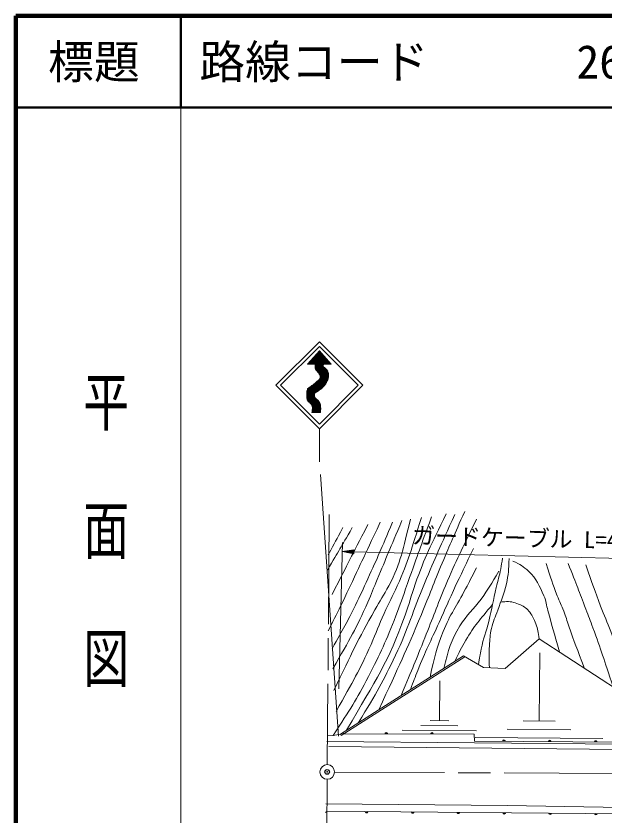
# Model space of a CAD drawing. Units: millimetres, scale not verified. Extents: x 40000 to 680000, y 20000 to 380000.
# Drawn here: x 40000 to 104154, y 292800 to 380000 of the extents above; entities that cross this region are included whole.
import ezdxf
from ezdxf.enums import TextEntityAlignment as Align

# ---------------------------------------------------------------- set-up
doc = ezdxf.new("R2010")
doc.units = ezdxf.units.MM
doc.header["$LTSCALE"] = 1000
doc.header["$PDMODE"] = 32
doc.header["$PDSIZE"] = 500
doc.linetypes.add('CHAIN', pattern=[18.5, 12, -1.5, 3.5, -1.5])
for name, color, linetype, lineweight in [('M-BGD', 7, 'Continuous', 13), ('M-BMK', 2, 'CHAIN', 13), ('M-BMK-SRVR', 3, 'Continuous', 13), ('M-STR-HTXT', 7, 'Continuous', 13), ('M-STR-STRC', 7, 'Continuous', 13), ('M-TTL', 2, 'Continuous', 140), ('M-TTL-BAND', 7, 'Continuous', 13), ('M-TTL-LINE', 7, 'Continuous', 50)]:
    doc.layers.add(name, color=color, linetype=linetype, lineweight=lineweight)
doc.layers.add('M-OTRS', color=6, linetype='Continuous')
doc.layers.add('M-TTL-TXT', color=7, linetype='Continuous')
doc.styles.add('@ＭＳ ゴシック', font='')
doc.styles.add('ＭＳ ゴシック', font='')
doc.styles.get('@ＭＳ ゴシック').set_extended_font_data('@MS Gothic')
doc.styles.get('ＭＳ ゴシック').set_extended_font_data('MS Gothic')

msp = doc.modelspace()

# ---------------------------------------------------------------- linework, layer by layer
at = {"layer": 'M-BGD'}
for p, q in [((97088, 312025), (93368, 308806)), ((113014, 301639), (97088, 312025)), ((97071, 303067), (97137, 310484)), ((88828, 310157), (75402, 301622)), ((88986, 310067), (75488, 301486)), ((91022, 308903), (88828, 310157)), ((93368, 308806), (91022, 308903)), ((86199, 303104), (86238, 307427)), ((87213, 303095), (85186, 303113)), ((98809, 303052), (95333, 303083)), ((75780, 301671), (75631, 301822)), ((90242, 301987), (82137, 302059)), ((88221, 302545), (84168, 302582)), ((100539, 302109), (93586, 302171)), ((74592, 301462), (74030, 301446)), ((75402, 301622), (74592, 301462)), ((75402, 301622), (75488, 301486)), ((90000, 301623), (75780, 301671)), ((90020, 300876), (90000, 301623)), ((116457, 300640), (90020, 300876)), ((104008, 301151), (90101, 301275)), ((73900, 300838), (115450, 300456)), ((74143, 300273), (116401, 299861)), ((73813, 294019), (93625, 293850)), ((73785, 293074), (73936, 293223)), ((73936, 293223), (122601, 292804)), ((93625, 293850), (129947, 293173))]:
    msp.add_line(p, q, dxfattribs=at)
for centre, radius, start, end in [((80390, 301655), 150, 359.80481, 179.80481), ((80390, 301655), 120, 359.80481, 179.80481), ((80390, 301655), 100, 359.80481, 179.80481), ((80390, 301655), 100, 359.80481, 179.80481), ((80390, 301655), 100, 359.80481, 179.80481), ((80390, 301655), 100, 359.80481, 179.80481), ((85390, 301638), 150, 359.80481, 179.80481), ((85390, 301638), 120, 359.80481, 179.80481), ((85390, 301638), 100, 359.80481, 179.80481), ((85390, 301638), 100, 359.80481, 179.80481), ((85390, 301638), 100, 359.80481, 179.80481), ((85390, 301638), 100, 359.80481, 179.80481), ((93239, 300847), 150, 359.49021, 179.49021), ((93239, 300847), 120, 359.49021, 179.49021), ((93239, 300847), 100, 359.49021, 179.49021), ((93239, 300847), 100, 359.49021, 179.49021), ((93239, 300847), 100, 359.49021, 179.49021), ((93239, 300847), 100, 359.49021, 179.49021), ((98239, 300802), 150, 359.49021, 179.49021), ((98239, 300802), 120, 359.49021, 179.49021), ((98239, 300802), 100, 359.49021, 179.49021), ((98239, 300802), 100, 359.49021, 179.49021), ((98239, 300802), 100, 359.49021, 179.49021), ((98239, 300802), 100, 359.49021, 179.49021), ((103239, 300758), 150, 359.49021, 179.49021), ((103239, 300758), 120, 359.49021, 179.49021), ((103239, 300758), 100, 359.49021, 179.49021), ((103239, 300758), 100, 359.49021, 179.49021), ((103239, 300758), 100, 359.49021, 179.49021), ((103239, 300758), 100, 359.49021, 179.49021), ((78269, 293185), 150, 179.50722, 359.50722), ((78269, 293185), 120, 179.50722, 359.50722), ((78269, 293185), 100, 179.50722, 359.50722), ((78269, 293185), 100, 179.50722, 359.50722), ((78269, 293185), 100, 179.50722, 359.50722), ((78269, 293185), 100, 179.50722, 359.50722), ((83269, 293142), 150, 179.50722, 359.50722), ((83269, 293142), 120, 179.50722, 359.50722), ((83269, 293142), 100, 179.50722, 359.50722), ((83269, 293142), 100, 179.50722, 359.50722), ((83269, 293142), 100, 179.50722, 359.50722), ((83269, 293142), 100, 179.50722, 359.50722), ((88269, 293099), 150, 179.50722, 359.50722), ((88269, 293099), 120, 179.50722, 359.50722), ((88269, 293099), 100, 179.50722, 359.50722), ((88269, 293099), 100, 179.50722, 359.50722), ((88269, 293099), 100, 179.50722, 359.50722), ((88269, 293099), 100, 179.50722, 359.50722), ((93269, 293056), 150, 179.50722, 359.50722), ((93269, 293056), 120, 179.50722, 359.50722), ((93269, 293056), 100, 179.50722, 359.50722), ((93269, 293056), 100, 179.50722, 359.50722), ((93269, 293056), 100, 179.50722, 359.50722), ((93269, 293056), 100, 179.50722, 359.50722), ((98269, 293013), 150, 179.50722, 359.50722), ((98269, 293013), 120, 179.50722, 359.50722), ((98269, 293013), 100, 179.50722, 359.50722), ((98269, 293013), 100, 179.50722, 359.50722), ((98269, 293013), 100, 179.50722, 359.50722), ((98269, 293013), 100, 179.50722, 359.50722), ((103269, 292970), 150, 179.50722, 359.50722), ((103269, 292970), 120, 179.50722, 359.50722), ((103269, 292970), 100, 179.50722, 359.50722), ((103269, 292970), 100, 179.50722, 359.50722), ((103269, 292970), 100, 179.50722, 359.50722), ((103269, 292970), 100, 179.50722, 359.50722)]:
    msp.add_arc(centre, radius, start, end, dxfattribs=at)
for points, knots in [([(84227, 325261), (83114, 321709), (82865, 320626), (81603, 317811), (81068, 316619), (80689, 315989), (80155, 314798), (79571, 313495), (79326, 312730), (78748, 311425), (77440, 308470), (76829, 307522), (74914, 304095)], [0, 0, 0, 0, 1, 1, 1, 2, 2, 2, 3, 3, 3, 4, 4, 4, 4]), ([(76075, 302050), (79324, 307725), (80618, 309412), (82449, 314593), (82913, 315905), (83088, 316668), (83550, 317980), (84641, 321081), (85220, 322096), (86937, 325685)], [0, 0, 0, 0, 1, 1, 1, 2, 2, 2, 3, 3, 3, 3]), ([(77379, 302879), (79403, 306265), (80007, 307277), (81410, 310240), (82821, 313218), (83287, 315027), (84566, 318065), (85813, 321026), (86239, 321976), (87868, 325600)], [0, 0, 0, 0, 1, 1, 1, 2, 2, 2, 3, 3, 3, 3]), ([(79569, 304271), (81873, 309259), (82514, 310567), (84227, 314678), (85138, 316864), (85581, 318116), (86500, 320299), (87432, 322516), (87751, 323225), (88969, 325939)], [0, 0, 0, 0, 1, 1, 1, 2, 2, 2, 3, 3, 3, 3]), ([(81095, 324753), (79811, 321754), (79491, 320966), (78385, 318573), (77864, 317445), (77578, 316810), (77031, 315694), (76105, 313808), (75747, 313206), (74491, 310953)], [0, 0, 0, 0, 1, 1, 1, 2, 2, 2, 3, 3, 3, 3]), ([(82111, 324923), (80786, 321794), (80447, 321006), (79401, 318488), (79003, 317529), (78799, 316985), (78385, 316033), (77106, 313089), (76480, 312150), (74575, 308751)], [0, 0, 0, 0, 1, 1, 1, 2, 2, 2, 3, 3, 3, 3]), ([(74660, 306381), (76736, 310637), (77243, 311828), (79147, 315186), (79732, 316217), (80126, 316758), (80671, 317811), (82047, 320467), (82184, 321696), (83042, 325092)], [0, 0, 0, 0, 1, 1, 1, 2, 2, 2, 3, 3, 3, 3]), ([(90239, 325092), (88554, 321646), (88074, 320709), (86856, 317824), (85925, 315622), (85498, 314349), (84607, 312130), (83617, 309664), (83293, 308886), (82028, 305834)], [0, 0, 0, 0, 1, 1, 1, 2, 2, 2, 3, 3, 3, 3]), ([(90473, 309216), (90579, 310020), (90624, 310253), (90753, 310911), (90989, 312113), (91284, 312747), (91578, 313936), (91934, 315375), (92069, 316196), (92403, 317640), (92587, 318438), (92737, 318874), (92888, 319678), (92974, 320132), (93002, 320285), (93082, 320843)], [0, 0, 0, 0, 1, 1, 1, 2, 2, 2, 3, 3, 3, 4, 4, 4, 5, 5, 5, 5]), ([(93798, 320791), (93751, 319520), (93727, 319088), (93507, 318024), (93268, 316866), (92939, 316269), (92561, 315149), (92296, 314365), (92056, 313953), (91869, 313147), (91701, 312422), (91702, 311997), (91651, 311255), (91588, 310328), (91609, 309995), (91649, 308877)], [0, 0, 0, 0, 1, 1, 1, 2, 2, 2, 3, 3, 3, 4, 4, 4, 5, 5, 5, 5]), ([(94218, 320520), (95019, 320140), (95343, 319928), (95943, 319392), (96862, 318571), (97060, 317816), (97605, 316710), (97892, 316127), (97860, 315729), (98028, 315101), (98498, 313342), (98670, 312785), (99298, 310614)], [0, 0, 0, 0, 1, 1, 1, 2, 2, 2, 3, 3, 3, 4, 4, 4, 4]), ([(97859, 320266), (98380, 318570), (98503, 318081), (99046, 316729), (99313, 316066), (99510, 315714), (99765, 315047), (100006, 314416), (100095, 314047), (100314, 313408), (100938, 311588), (101183, 311010), (102041, 308795)], [0, 0, 0, 0, 1, 1, 1, 2, 2, 2, 3, 3, 3, 4, 4, 4, 4]), ([(100229, 320266), (101185, 317845), (101435, 317229), (102177, 315271), (102477, 314478), (102645, 314034), (102939, 313239), (103863, 310731), (104113, 309902), (105155, 306764)], [0, 0, 0, 0, 1, 1, 1, 2, 2, 2, 3, 3, 3, 3]), ([(102177, 320097), (102926, 317923), (103114, 317346), (103780, 315607), (104200, 314512), (104472, 313913), (104886, 312815), (105954, 309985), (106183, 308972), (107206, 305426)], [0, 0, 0, 0, 1, 1, 1, 2, 2, 2, 3, 3, 3, 3]), ([(90239, 319758), (89665, 318645), (89518, 318364), (89053, 317472), (88103, 315648), (87361, 314725), (86598, 312815), (85847, 310936), (85675, 310153), (85174, 307834)], [0, 0, 0, 0, 1, 1, 1, 2, 2, 2, 3, 3, 3, 3]), ([(86664, 308782), (87241, 310924), (87405, 311787), (88425, 313447), (89188, 314689), (89901, 315183), (90747, 316371), (91566, 317523), (91822, 317950), (92694, 319419)], [0, 0, 0, 0, 1, 1, 1, 2, 2, 2, 3, 3, 3, 3]), ([(82703, 318065), (82142, 316368), (81961, 315898), (81435, 314528), (80417, 311879), (79760, 310422), (78450, 307904), (77096, 305302), (76518, 304422), (74592, 301462)], [0, 0, 0, 0, 1, 1, 1, 2, 2, 2, 3, 3, 3, 3]), ([(88037, 317980), (87123, 315959), (86894, 315449), (86166, 313825), (85250, 311780), (84657, 310668), (83837, 308584), (83514, 307765), (83403, 307493), (83039, 306477)], [0, 0, 0, 0, 1, 1, 1, 2, 2, 2, 3, 3, 3, 3]), ([(87885, 309558), (88383, 310657), (88571, 310990), (89080, 311870), (90033, 313517), (90548, 314037), (91990, 315777)], [0, 0, 0, 0, 1, 1, 1, 2, 2, 2, 2]), ([(92874, 316012), (93140, 316074), (93255, 316078), (93504, 316088), (94119, 316114), (94473, 315971), (95041, 315732), (95509, 315535), (95736, 315316), (96060, 314924), (96408, 314501), (96507, 314189), (96707, 313678), (96948, 313061), (96976, 312784), (97088, 312025)], [0, 0, 0, 0, 1, 1, 1, 2, 2, 2, 3, 3, 3, 4, 4, 4, 5, 5, 5, 5])]:
    msp.add_open_spline(points, degree=3, knots=knots, dxfattribs=at)
for points in [[(82703, 318065), (84016, 321705), (84016, 321705), (85328, 325346)], [(74491, 316879), (76438, 320689), (76438, 320689), (78385, 324499)], [(79740, 324753), (77750, 320520), (77750, 320520), (75761, 316287)], [(73983, 319504), (75337, 321832), (75337, 321832), (76692, 324161)], [(74067, 321197), (74872, 322679), (74872, 322679), (75676, 324161)], [(88037, 317980), (88969, 319927), (88969, 319927), (89900, 321875)], [(74067, 312900), (74914, 314593), (74914, 314593), (75761, 316287)]]:
    msp.add_open_spline(points, degree=3, dxfattribs=at)
at = {"layer": 'M-BMK'}
for p, q in [((74179, 325613), (73959, 298302)), ((74753, 297489), (119957, 297237)), ((73946, 296702), (73621, 256181))]:
    msp.add_line(p, q, dxfattribs=at)
at = {"layer": 'M-BMK-SRVR'}
msp.add_circle((73953, 297502), 800, dxfattribs=at)
at = {"layer": 'M-OTRS'}
msp.add_point((73953, 297502), dxfattribs=at)
at = {"layer": 'M-STR-HTXT'}
for p, q in [((75228, 306561), (75631, 322556)), ((75606, 321556), (76860, 321733)), ((75606, 321556), (76850, 321317)), ((75606, 321556), (76855, 321525)), ((76854, 321483), (75854, 321509)), ((76856, 321567), (75857, 321592)), ((76103, 321461), (76853, 321442)), ((76108, 321627), (76857, 321608)), ((76852, 321400), (76352, 321413)), ((76858, 321650), (76359, 321663)), ((76601, 321365), (76851, 321358)), ((76610, 321698), (76859, 321692)), ((76850, 321317), (76860, 321733)), ((76855, 321525), (115721, 320547))]:
    msp.add_line(p, q, dxfattribs=at)
at = {"layer": 'M-STR-STRC'}
for p, q in [((68362, 339698), (73100, 344436)), ((68857, 339698), (73100, 343941)), ((73100, 344436), (77838, 339698)), ((73100, 343941), (77343, 339698)), ((73100, 343450), (71800, 342020)), ((71810, 342020), (73166, 343377)), ((71951, 342020), (73234, 343303)), ((72092, 342020), (73301, 343229)), ((72234, 342020), (73368, 343155)), ((72375, 342020), (73436, 343081)), ((74076, 341042), (72418, 342700)), ((73539, 341720), (72485, 342774)), ((72517, 342020), (73503, 343007)), ((73521, 341880), (72553, 342848)), ((73538, 342005), (72620, 342922)), ((72651, 341731), (73705, 342785)), ((72657, 341877), (73638, 342859)), ((72658, 342020), (73570, 342933)), ((72659, 341597), (73772, 342710)), ((73663, 342020), (72687, 342996)), ((73805, 342020), (72755, 343070)), ((73946, 342020), (72822, 343144)), ((74088, 342020), (72890, 343218)), ((74229, 342020), (72957, 343293)), ((74370, 342020), (73024, 343367)), ((73276, 343256), (73092, 343441)), ((73100, 343450), (74400, 342020)), ((71800, 342020), (72669, 342020)), ((71825, 342020), (71812, 342033)), ((71966, 342020), (71879, 342108)), ((72108, 342020), (71947, 342182)), ((72249, 342020), (72014, 342256)), ((72391, 342020), (72081, 342330)), ((72532, 342020), (72149, 342404)), ((74092, 340602), (72216, 342478)), ((74101, 340734), (72283, 342552)), ((74100, 340877), (72351, 342626)), ((74072, 340481), (72658, 341895)), ((72683, 341479), (73840, 342636)), ((72722, 341377), (73907, 342562)), ((72777, 341291), (73975, 342488)), ((72842, 341214), (73522, 341895)), ((73540, 342020), (74400, 342020)), ((73648, 342020), (74042, 342414)), ((73790, 342020), (74109, 342340)), ((73931, 342020), (74177, 342266)), ((74072, 342020), (74244, 342192)), ((74214, 342020), (74311, 342118)), ((74355, 342020), (74379, 342044)), ((71729, 338828), (74051, 341150)), ((71731, 338689), (74077, 341035)), ((71733, 338973), (74009, 341250)), ((74042, 340369), (72652, 341759)), ((74008, 340261), (72658, 341612)), ((73967, 340161), (72696, 341432)), ((72911, 341142), (73524, 341755)), ((72980, 341069), (73583, 341672)), ((73044, 340992), (73673, 341621)), ((73101, 340907), (73756, 341563)), ((73148, 340813), (73832, 341498)), ((73176, 340558), (73963, 341345)), ((73181, 340704), (73906, 341429)), ((74009, 341250), (73596, 341664)), ((71731, 338548), (74096, 340912)), ((71733, 338408), (74103, 340778)), ((71740, 338274), (74094, 340628)), ((71760, 338152), (74066, 340459)), ((71795, 338046), (74007, 340258)), ((73493, 339504), (72860, 340137)), ((73562, 339576), (72934, 340204)), ((73630, 339649), (73004, 340275)), ((73694, 339727), (73071, 340350)), ((73919, 340067), (73125, 340862)), ((73755, 339807), (73128, 340435)), ((73815, 339889), (73169, 340535)), ((73870, 339976), (73185, 340660)), ((68362, 339698), (73100, 334961)), ((68857, 339698), (73100, 335456)), ((71757, 339139), (72281, 339663)), ((72585, 338432), (71790, 339227)), ((72564, 338594), (71840, 339319)), ((72563, 338737), (71906, 339393)), ((72603, 338838), (71983, 339458)), ((72688, 338895), (72065, 339517)), ((72777, 338947), (72150, 339574)), ((72866, 338999), (72235, 339631)), ((72953, 339054), (72318, 339689)), ((73036, 339112), (72399, 339749)), ((73118, 339172), (72479, 339811)), ((73197, 339234), (72557, 339874)), ((73275, 339298), (72634, 339939)), ((73349, 339364), (72710, 340004)), ((73423, 339432), (72785, 340070)), ((72929, 339038), (73874, 339983)), ((73100, 335456), (77343, 339698)), ((73100, 334961), (77838, 339698)), ((73238, 337355), (71729, 338863)), ((73243, 337208), (71730, 338721)), ((73241, 337069), (71731, 338578)), ((73230, 336938), (71732, 338436)), ((73223, 337511), (71735, 338999)), ((73170, 337705), (71753, 339122)), ((71844, 337954), (72564, 338674)), ((71914, 337882), (72560, 338529)), ((71991, 337818), (72590, 338417)), ((73217, 336810), (71739, 338288)), ((73153, 336732), (71767, 338119)), ((72072, 337757), (72635, 338320)), ((72148, 337692), (72705, 338249)), ((72216, 337619), (72780, 338183)), ((72271, 337532), (72858, 338119)), ((72307, 337426), (72935, 338055)), ((72311, 336865), (73166, 337720)), ((72320, 336732), (73198, 337611)), ((72328, 337307), (73006, 337984)), ((72330, 337025), (73128, 337823)), ((72335, 337172), (73070, 337907)), ((72461, 336732), (73226, 337497)), ((72288, 336732), (73205, 336732)), ((72305, 336732), (72291, 336746)), ((73012, 336732), (72304, 337440)), ((72446, 336732), (72311, 336867)), ((72588, 336732), (72327, 336993)), ((72870, 336732), (72333, 337269)), ((72729, 336732), (72334, 337127)), ((72603, 336732), (73237, 337367)), ((72744, 336732), (73243, 337231)), ((72885, 336732), (73242, 337089)), ((73027, 336732), (73230, 336936)), ((73168, 336732), (73213, 336777)), ((73100, 334961), (73100, 331326)), ((73216, 329964), (75176, 301405))]:
    msp.add_line(p, q, dxfattribs=at)
for points in [[(72669, 342020), (72669, 342020), (72669, 342018), (72669, 342017), (72669, 342015), (72668, 342010), (72668, 342009), (72668, 342006), (72667, 341999), (72667, 341997), (72667, 341994), (72666, 341986), (72665, 341983), (72662, 341946), (72652, 341835), (72649, 341798), (72647, 341768), (72643, 341679), (72644, 341650), (72645, 341625), (72653, 341551), (72659, 341527), (72664, 341505), (72689, 341440), (72699, 341419), (72710, 341399), (72749, 341341), (72763, 341323), (72779, 341302), (72829, 341245), (72846, 341226), (72864, 341205), (72919, 341145), (72937, 341124), (72955, 341103), (73009, 341038), (73026, 341016), (73041, 340997), (73081, 340937), (73094, 340917), (73105, 340897), (73138, 340835), (73147, 340813), (73155, 340793), (73175, 340730), (73179, 340708), (73183, 340688), (73189, 340626), (73186, 340605), (73182, 340577), (73159, 340495), (73147, 340470), (73134, 340442), (73083, 340366), (73064, 340342), (73044, 340317), (72976, 340246), (72953, 340223), (72930, 340200), (72856, 340133), (72831, 340111), (72801, 340084), (72707, 340001), (72676, 339974), (72646, 339948), (72555, 339872), (72524, 339847), (72494, 339822), (72401, 339750), (72369, 339726), (72337, 339702), (72239, 339633), (72205, 339610), (72184, 339596), (72119, 339554), (72098, 339539), (72076, 339525), (72013, 339481), (71992, 339465), (71972, 339450), (71915, 339402), (71897, 339385), (71881, 339368), (71834, 339314), (71822, 339294), (71806, 339267), (71769, 339182), (71760, 339153), (71751, 339122), (71737, 339025), (71734, 338993), (71731, 338958), (71729, 338854), (71729, 338819), (71729, 338783), (71731, 338674), (71731, 338638), (71732, 338600), (71731, 338485), (71732, 338447), (71733, 338410), (71736, 338300), (71741, 338263), (71745, 338230), (71762, 338129), (71773, 338096), (71783, 338066), (71825, 337980), (71844, 337955), (71861, 337931), (71927, 337870), (71950, 337850), (71974, 337830), (72052, 337774), (72076, 337754), (72101, 337733), (72177, 337669), (72198, 337644), (72220, 337617), (72277, 337530), (72288, 337498), (72305, 337453), (72330, 337311), (72334, 337263), (72338, 337213), (72332, 337063), (72329, 337013), (72326, 336973), (72309, 336853), (72304, 336813), (72301, 336797), (72292, 336748), (72288, 336732)], [(73540, 342020), (73540, 342020), (73540, 342018), (73540, 342017), (73539, 342015), (73539, 342010), (73538, 342008), (73538, 342006), (73537, 341999), (73537, 341996), (73536, 341993), (73535, 341985), (73535, 341982), (73532, 341963), (73523, 341906), (73521, 341887), (73520, 341871), (73516, 341824), (73516, 341809), (73517, 341796), (73522, 341757), (73526, 341745), (73530, 341734), (73549, 341704), (73556, 341695), (73561, 341689), (73580, 341674), (73587, 341669), (73594, 341664), (73617, 341651), (73625, 341646), (73633, 341642), (73658, 341629), (73667, 341624), (73675, 341620), (73702, 341608), (73709, 341602), (73754, 341564), (73891, 341453), (73926, 341406), (73961, 341359), (74036, 341197), (74054, 341141), (74072, 341083), (74100, 340900), (74103, 340839), (74106, 340777), (74094, 340593), (74083, 340532), (74072, 340467), (74016, 340274), (73991, 340212), (73967, 340152), (73874, 339980), (73840, 339925), (73805, 339870), (73688, 339716), (73646, 339667), (73605, 339619), (73472, 339482), (73427, 339437), (73396, 339406), (73298, 339318), (73264, 339289), (73231, 339261), (73128, 339178), (73092, 339152), (73056, 339125), (72944, 339048), (72906, 339024), (72866, 338998), (72743, 338927), (72702, 338902), (72694, 338898), (72671, 338886), (72664, 338881), (72657, 338877), (72635, 338864), (72629, 338859), (72622, 338855), (72604, 338840), (72599, 338834), (72594, 338829), (72580, 338811), (72577, 338804), (72574, 338798), (72567, 338776), (72566, 338769), (72564, 338761), (72563, 338737), (72563, 338729), (72563, 338721), (72564, 338695), (72564, 338687), (72564, 338678), (72565, 338652), (72565, 338644), (72565, 338636), (72565, 338613), (72564, 338605), (72564, 338598), (72563, 338576), (72562, 338568), (72562, 338561), (72561, 338540), (72561, 338533), (72560, 338526), (72559, 338505), (72561, 338498), (72573, 338462), (72611, 338354), (72633, 338323), (72657, 338288), (72755, 338205), (72787, 338177), (72823, 338145), (72937, 338058), (72970, 338024), (73005, 337988), (73104, 337873), (73126, 337828), (73156, 337765), (73215, 337563), (73226, 337495), (73238, 337424), (73244, 337208), (73244, 337136), (73243, 337079), (73228, 336907), (73222, 336849), (73220, 336826), (73210, 336755), (73205, 336732)]]:
    msp.add_open_spline(points, degree=3, knots=[0, 0, 0, 0, 1, 1, 1, 2, 2, 2, 3, 3, 3, 4, 4, 4, 5, 5, 5, 6, 6, 6, 7, 7, 7, 8, 8, 8, 9, 9, 9, 10, 10, 10, 11, 11, 11, 12, 12, 12, 13, 13, 13, 14, 14, 14, 15, 15, 15, 16, 16, 16, 17, 17, 17, 18, 18, 18, 19, 19, 19, 20, 20, 20, 21, 21, 21, 22, 22, 22, 23, 23, 23, 24, 24, 24, 25, 25, 25, 26, 26, 26, 27, 27, 27, 28, 28, 28, 29, 29, 29, 30, 30, 30, 31, 31, 31, 32, 32, 32, 33, 33, 33, 34, 34, 34, 35, 35, 35, 36, 36, 36, 37, 37, 37, 38, 38, 38, 39, 39, 39, 40, 40, 40, 41, 41, 41, 42, 42, 42, 43, 43, 43, 44, 44, 44, 44], dxfattribs=at)
at = {"layer": 'M-TTL'}
for p, q in [((40000, 380000), (40000, 20000)), ((680000, 380000), (40000, 380000))]:
    msp.add_line(p, q, dxfattribs=at)
at = {"layer": 'M-TTL-BAND'}
msp.add_line((58000, 370000), (58000, 20000), dxfattribs=at)
at = {"layer": 'M-TTL-LINE'}
for p, q in [((58000, 380000), (58000, 370000)), ((40000, 370000), (680000, 370000))]:
    msp.add_line(p, q, dxfattribs=at)

# ---------------------------------------------------------------- texts
at = {"layer": 'M-STR-HTXT', "style": 'ＭＳ ゴシック'}
msp.add_text('ガードケーブル L=42.0', height=1833, rotation=358.558, dxfattribs=at).set_placement((96301, 321536), align=Align.BOTTOM_CENTER)
at = {"layer": 'M-TTL-BAND', "style": '@ＭＳ ゴシック', "width": 1.4}
msp.add_text('平  面  図', height=3666, rotation=270, dxfattribs=at).set_placement((49777, 306475), align=Align.MIDDLE_RIGHT)
at = {"layer": 'M-TTL-TXT', "style": 'ＭＳ ゴシック'}
msp.add_text('標題', height=3666, dxfattribs=at).set_placement((48500, 375000), align=Align.MIDDLE_CENTER)
for s, p in [('路線コード', (60000, 375000)), ('262', (101142, 375000))]:
    msp.add_text(s, height=3666, dxfattribs=at).set_placement(p, align=Align.MIDDLE_LEFT)

doc.saveas('drawing.dxf')
